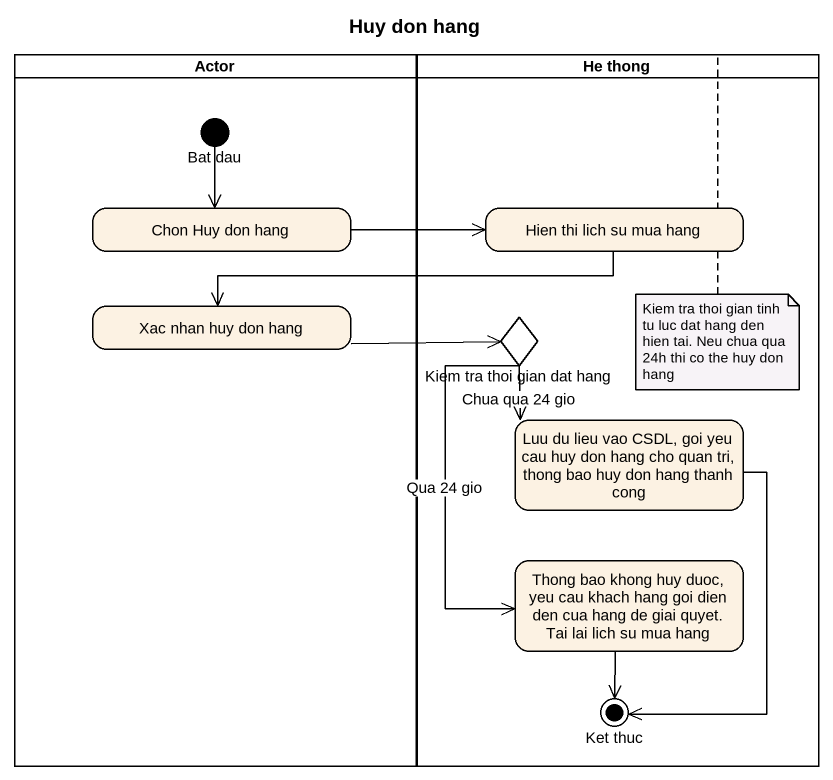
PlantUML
@startuml
title Huy don hang
hide empty description
state "Actor" as Actor_ <<partition>> {
  state "Bat dau" as Bat_dau <<start>>
  state "Chon Huy don hang" as Chon_Huy_don_hang
  state "Xac nhan huy don hang" as Xac_nhan_huy_don_hang
}
state "He thong" as He_thong <<partition>> {
  state "Hien thi lich su mua hang" as Hien_thi_lich_su_mua_hang
  state "Kiem tra thoi gian dat hang" as Kiem_tra_thoi_gian_dat_hang <<choice>>
  state "Luu du lieu vao CSDL, goi yeu cau huy don hang cho quan tri, thong bao huy don hang thanh cong" as Luu_du_lieu_vao_CSDL_goi
  state "Thong bao khong huy duoc, yeu cau khach hang goi dien den cua hang de giai quyet. Tai lai lich su mua hang" as Thong_bao_khong_huy_duoc
  state "Ket thuc" as Ket_thuc <<end>>
}
Bat_dau --> Chon_Huy_don_hang
Chon_Huy_don_hang -right-> Hien_thi_lich_su_mua_hang
Hien_thi_lich_su_mua_hang -left-> Xac_nhan_huy_don_hang
Xac_nhan_huy_don_hang -right-> Kiem_tra_thoi_gian_dat_hang
Kiem_tra_thoi_gian_dat_hang --> Luu_du_lieu_vao_CSDL_goi : Chua qua 24 gio
Kiem_tra_thoi_gian_dat_hang --> Thong_bao_khong_huy_duoc : Qua 24 gio
Luu_du_lieu_vao_CSDL_goi --> Ket_thuc
Thong_bao_khong_huy_duoc --> Ket_thuc
note top of He_thong : Kiem tra thoi gian tinh tu luc dat hang den hien tai. Neu chua qua 24h thi co the huy don hang
@enduml
